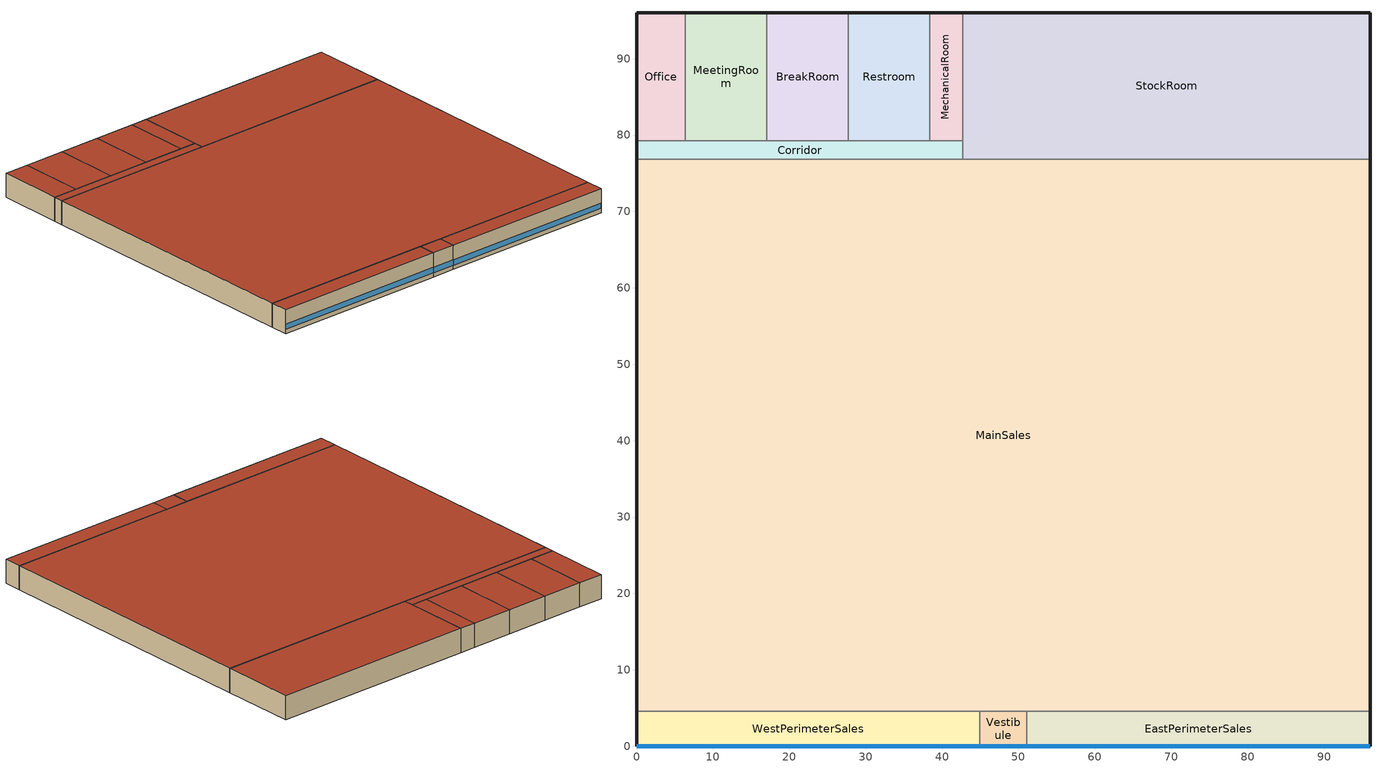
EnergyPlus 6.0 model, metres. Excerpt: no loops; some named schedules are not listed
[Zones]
Office
 floor ground (Unheated - 8in Slab with Carpet_Ext-slab): 6.4,96.01 6.4,79.25 0,79.25 0,96.01 z0
 wall outside (Mass_R-5.7 ci_Ext-wall): 6.4,96.01 0,96.01 0,79.25 z0:6.1
 wall to MeetingRoom (Standard_Int-Wall): 6.4,79.25 6.4,96.01 z0:6.1
 wall to Corridor (Standard_Int-Wall): 0,79.25 6.4,79.25 z0:6.1
 roof outside (IEAD_R-15 ci_Roof): 6.4,79.25 6.4,96.01 0,96.01 0,79.25 z6.1
BreakRoom
 floor ground (Unheated - 8in Slab with Carpet_Ext-slab): 27.74,96.01 27.74,79.25 17.07,79.25 17.07,96.01 z0
 wall outside (Mass_R-5.7 ci_Ext-wall): 27.74,96.01 17.07,96.01 z0:6.1
 wall to Corridor (Standard_Int-Wall): 17.07,79.25 27.74,79.25 z0:6.1
 wall to MeetingRoom (Standard_Int-Wall): 17.07,96.01 17.07,79.25 z0:6.1
 wall to Restroom (Standard_Int-Wall): 27.74,79.25 27.74,96.01 z0:6.1
 roof outside (IEAD_R-15 ci_Roof): 27.74,79.25 27.74,96.01 17.07,96.01 17.07,79.25 z6.1
WestPerimeterSales
 floor ground (Unheated - 8in Slab with Carpet_Ext-slab): 44.96,4.57 44.96,0 0,0 0,4.57 z0
 wall outside (Mass_R-5.7 ci_Ext-wall): 0,4.57 0,0 44.96,0 z0:6.1
 wall to MainSales (Standard_Int-Wall): 44.96,4.57 0,4.57 z0:6.1
 wall to Vestibule (Standard_Int-Wall): 44.96,0 44.96,4.57 z0:6.1
 window (std_window_UValue_3.237_SHGC_0.39_VT_0.495): 0.05,0 44.91,0 z1.1:2.45
 roof outside (IEAD_R-15 ci_Roof): 44.96,0 44.96,4.57 0,4.57 0,0 z6.1
Corridor
 floor ground (Unheated - 8in Slab with Carpet_Ext-slab): 42.67,79.25 42.67,76.81 0,76.81 0,79.25 z0
 wall outside (Mass_R-5.7 ci_Ext-wall): 0,79.25 0,76.81 z0:6.1
 wall to StockRoom (Standard_Int-Wall): 42.67,76.81 42.67,79.25 z0:6.1
 wall to MainSales (Standard_Int-Wall): 0,76.81 42.67,76.81 z0:6.1
 wall to MeetingRoom (Standard_Int-Wall): 17.07,79.25 6.4,79.25 z0:6.1
 wall to Restroom (Standard_Int-Wall): 38.4,79.25 27.74,79.25 z0:6.1
 wall to MechanicalRoom (Standard_Int-Wall): 42.67,79.25 38.4,79.25 z0:6.1
 roof outside (IEAD_R-15 ci_Roof): 42.67,76.81 42.67,79.25 0,79.25 0,76.81 z6.1
EastPerimeterSales
 floor ground (Unheated - 8in Slab with Carpet_Ext-slab): 96.01,4.57 96.01,0 51.05,0 51.05,4.57 z0
 wall outside (Mass_R-5.7 ci_Ext-wall): 51.05,0 96.01,0 96.01,4.57 z0:6.1
 wall to MainSales (Standard_Int-Wall): 96.01,4.57 51.05,4.57 z0:6.1
 wall to Vestibule (Standard_Int-Wall): 51.05,4.57 51.05,0 z0:6.1
 window (std_window_UValue_3.237_SHGC_0.39_VT_0.495): 51.1,0 95.96,0 z1.1:2.45
 roof outside (IEAD_R-15 ci_Roof): 96.01,0 96.01,4.57 51.05,4.57 51.05,0 z6.1
Vestibule
 floor ground (Unheated - 8in Slab with Carpet_Ext-slab): 51.05,4.57 51.05,0 44.96,0 44.96,4.57 z0
 wall outside (Mass_R-5.7 ci_Ext-wall): 44.96,0 51.05,0 z0:6.1
 wall to MainSales (Standard_Int-Wall): 51.05,4.57 44.96,4.57 z0:6.1
 window (std_window_UValue_3.237_SHGC_0.39_VT_0.495): 45.01,0 51,0 z1.1:2.45
 roof outside (IEAD_R-15 ci_Roof): 51.05,0 51.05,4.57 44.96,4.57 44.96,0 z6.1
StockRoom
 floor ground (Unheated - 8in Slab with Carpet_Ext-slab): 96.01,96.01 96.01,76.81 42.67,76.81 42.67,96.01 z0
 wall outside (Mass_R-5.7 ci_Ext-wall): 96.01,76.81 96.01,96.01 42.67,96.01 z0:6.1
 wall to MechanicalRoom (Standard_Int-Wall): 42.67,96.01 42.67,79.25 z0:6.1
 wall to MainSales (Standard_Int-Wall): 42.67,76.81 96.01,76.81 z0:6.1
 roof outside (IEAD_R-15 ci_Roof): 96.01,76.81 96.01,96.01 42.67,96.01 42.67,76.81 z6.1
MainSales
 floor ground (Unheated - 8in Slab with Carpet_Ext-slab): 96.01,76.81 96.01,4.57 0,4.57 0,76.81 z0
 wall outside (Mass_R-5.7 ci_Ext-wall): 96.01,4.57 96.01,76.81 / 0,76.81 0,4.57 z0:6.1
 roof outside (IEAD_R-15 ci_Roof): 96.01,4.57 96.01,76.81 0,76.81 0,4.57 z6.1
MeetingRoom
 floor ground (Unheated - 8in Slab with Carpet_Ext-slab): 17.07,96.01 17.07,79.25 6.4,79.25 6.4,96.01 z0
 wall outside (Mass_R-5.7 ci_Ext-wall): 17.07,96.01 6.4,96.01 z0:6.1
 roof outside (IEAD_R-15 ci_Roof): 17.07,79.25 17.07,96.01 6.4,96.01 6.4,79.25 z6.1
Restroom
 floor ground (Unheated - 8in Slab with Carpet_Ext-slab): 38.4,96.01 38.4,79.25 27.74,79.25 27.74,96.01 z0
 wall outside (Mass_R-5.7 ci_Ext-wall): 38.4,96.01 27.74,96.01 z0:6.1
 wall to MechanicalRoom (Standard_Int-Wall): 38.4,79.25 38.4,96.01 z0:6.1
 roof outside (IEAD_R-15 ci_Roof): 38.4,79.25 38.4,96.01 27.74,96.01 27.74,79.25 z6.1
MechanicalRoom
 floor ground (Unheated - 8in Slab with Carpet_Ext-slab): 42.67,96.01 42.67,79.25 38.4,79.25 38.4,96.01 z0
 wall outside (Mass_R-5.7 ci_Ext-wall): 42.67,96.01 38.4,96.01 z0:6.1
 roof outside (IEAD_R-15 ci_Roof): 42.67,79.25 42.67,96.01 38.4,96.01 38.4,79.25 z6.1
[Building]
Retail_100k_Baseline: North Axis=0; Terrain=City; Loads Convergence Tolerance Value=0.04; Temperature Convergence Tolerance Value=0.2; Solar Distribution=FullExterior; Maximum Number of Warmup Days=25
[Site:Location]
USA MD-BALTIMORE: Latitude {deg}=39.17; Longitude {deg}=-76.67; Time Zone {hr}=-5; Elevation {m}=47
[Site:GroundTemperature:BuildingSurface]
19.713, 19.665, 19.706, 19.745, 20.486, 22.11, 22.459, 22.554, 22.169, 20.607, 20.047, 19.805
[Site:WaterMainsTemperature]
Calculation Method=CORRELATION; Annual Average Outdoor Air Temperature {C}=12.56; Maximum Difference In Monthly Average Outdoor Air Temperatures {deltaC}=25.2
[SizingPeriod:DesignDay] Barometric Pressure {Pa}=100762; Rain {0-no,1-yes}=0; Snow on ground {0-no,1-yes}=0; Day of Month=21; Daylight Savings Time Indicator=0; Humidity Indicating Type=WetBulb
Name | Maximum Dry-Bulb Temperature {C} | Daily Temp Range {C} | Humidity Indicating Conditions at Maximum Dry-Bulb | Wind Speed {m/s} design conditions vs. traditional 6.71 m/s (15 mph) | Wind Direction {Degrees; N=0, S=180} | Clearness {0.0 to 1.1} | Month | Day Type | Wind Speed {m/s} design conditions vs. traditional 3.35 m/s (7mph)
BALTIMORE Ann Htg 99.6% Condns DB | -11 | 0 | -11 | 3.9 | 270 | 0 | 1 | WinterDesignDay
BALTIMORE Ann Clg .4% Condns DB=>MWB | 34.2 | 10.4 | 23.9 |  | 280 | 1 | 7 | SummerDesignDay | 4.7
BALTIMORE Ann Clg .4% Condns WB=>MDB | 31.3 | 10.4 | 25.6 |  | 280 | 1 | 7 | SummerDesignDay | 4.7
[WindowMaterial:Glazing] Optical Data Type=SpectralAverage; Thickness=0.003; Infrared Transmittance at Normal Incidence=0; Front Side Infrared Hemispherical Emissivity=0.9; Back Side Infrared Hemispherical Emissivity=0.9; Dirt Correction Factor for Solar and Visible Transmittance=1; Solar Diffusing=No
Name | Solar Transmittance at Normal Incidence | Front Side Solar Reflectance at Normal Incidence | Back Side Solar Reflectance at Normal Incidence | Visible Transmittance at Normal Incidence | Front Side Visible Reflectance at Normal Incidence | Back Side Visible Reflectance at Normal Incidence | Conductivity
Theoretical Glass [131] | 0.3832 | 0.5668 | 0.5668 | 0.495 | 0.455 | 0.455 | 0.0199
Theoretical Glass [132] | 0.4826 | 0.4674 | 0.4674 | 0.6216 | 0.3284 | 0.3284 | 0.0199
Theoretical Glass [146] | 0.4818 | 0.4682 | 0.4682 | 0.6216 | 0.3284 | 0.3284 | 0.0303
[Material]
Name | Roughness | Thickness | Conductivity | Density | Specific Heat | Thermal Absorptance | Solar Absorptance | Visible Absorptance | Thickness {m} | Conductivity {W/m-K} | Density {kg/m3} | Specific Heat {J/kg-K}
Roof Membrane | VeryRough | 0.0095 | 0.16 | 1121.29 | 1460 | 0.9 | 0.7 | 0.7
Roof Insulation | MediumRough | 0.125 | 0.049 | 265 | 836.8 | 0.9 | 0.7 | 0.7
Metal Decking | MediumSmooth | 0.0015 | 45.006 | 7680 | 418.4 | 0.9 | 0.7 | 0.3
GP01 1/2 GYPSUM | Smooth | 0.0127 | 0.16 | 800 | 1090 | 0.9 | 0.7 | 0.5
1IN Stucco | Smooth | 0.0253 | 0.6918 | 1858 | 837 | 0.9 | 0.92 | 0.92
8IN Concrete HW | MediumRough | 0.2033 | 1.7296 | 2243 | 837 | 0.9 | 0.65 | 0.65
Wall Insulation [4] | MediumRough | 0.0339 | 0.0432 | 91 | 837 | 0.9 | 0.5 | 0.5
1/2IN Gypsum | Smooth | 0.0127 | 0.16 | 784.9 | 830 | 0.9 | 0.92 | 0.92
MAT-CC05 8 HW CONCRETE | Rough | 0.2032 | 1.311 | 2240 | 836.8 | 0.9 | 0.7 | 0.7
Floor Insulation [1] | MediumRough | 0.0464 | 0.045 | 265 | 836.8 | 0.9 | 0.7 | 0.7
METAL Door Medium 18Ga_1; METAL Door Medium 18Ga_2 | Smooth | 0.0013 | 45.3149 | 7833.03 | 502.08 | 0.8 | 0.5 | 0.5
Std Wood 6inch | MediumSmooth |  |  |  |  | 0.9 | 0.7 | 0.7 | 0.15 | 0.12 | 540 | 1210
Std AC02 | MediumSmooth |  |  |  |  | 0.9 | 0.7 | 0.2 | 0.0127 | 0.057 | 288 | 1339
Std MAT-CC05 4  MW CONCRETE | Rough |  |  |  |  | 0.9 | 0.7 | 0.2 | 0.1 | 0.858 | 1968 | 836.8
Std PW05 | MediumSmooth |  |  |  |  | 0.9 | 0.78 | 0.78 | 0.0191 | 0.115 | 545 | 1213
Std Steel_Brown_Regular | Smooth |  |  |  |  | 0.9 | 0.92 | 0.92 | 0.0015 | 44.9696 | 7689 | 418
[Material:NoMass]
Name | Roughness | Thermal Resistance {(m2-K)/W} | Thermal Absorptance | Solar Absorptance | Visible Absorptance | Thermal Resistance {m2-K/W}
CP02 CARPET PAD | VeryRough | 0.2165 | 0.9 | 0.7 | 0.8
AIR | Smooth | 0.2515 | 0.8 | 0.5 | 0.5
AIR [1] | Smooth | 0.1214 | 0.8 | 0.5 | 0.5
Std CP02 CARPET PAD | VeryRough |  | 0.9 | 0.7 | 0.8 | 0.21648
MAT-AIR-WALL | Rough |  | 0.9 | 0.7 |  | 0.207949
Std Opaque Door panel_con; Std Opaque Door panel_semi | MediumRough |  | 0.9 | 0.7 | 0.7 | 0.12327
Std Overhead Door Panel | MediumRough |  | 0.9 | 0.7 | 0.7 | 0.255345
[Construction]
InteriorFurnishings: Std Wood 6inch
INT-FLOOR-UNDERSIDE: Std CP02 CARPET PAD, Std MAT-CC05 4  MW CONCRETE
INT-FLOOR-SLAB: Std MAT-CC05 4  MW CONCRETE
DropCeiling: Std AC02
Sloped_Metal_Roof: Std Steel_Brown_Regular, Std PW05
Gable_Wall: Std PW05
AIR-WALL: MAT-AIR-WALL
Std Swinging Door_con: Std Opaque Door panel_con
Std Swinging Door_semi: Std Opaque Door panel_semi
Std Overhead Door: Std Overhead Door Panel
std_window_UValue_3.237_SHGC_0.39_VT_0.495; std_window_UValue_3.237_SHGC_0.39_VT_0.495_east; std_window_UValue_3.237_SHGC_0.39_VT_0.495_west: Theoretical Glass [131]
std_window_UValue_3.237_SHGC_0.49_VT_0.622: Theoretical Glass [132]
std_window_UValue_3.919_SHGC_0.49_VT_0.622: Theoretical Glass [146]
IEAD_R-15 ci_Roof: Roof Membrane, Roof Insulation, Metal Decking
Standard_Int-Wall: GP01 1/2 GYPSUM, GP01 1/2 GYPSUM
Mass_R-5.7 ci_Ext-wall: 1IN Stucco, 8IN Concrete HW, Wall Insulation [4], 1/2IN Gypsum
Unheated - 8in Slab with Carpet_Ext-slab: MAT-CC05 8 HW CONCRETE, CP02 CARPET PAD
Mass_R-6.3 ci_ExposedFloor: Floor Insulation [1], MAT-CC05 8 HW CONCRETE, CP02 CARPET PAD
Swinging_NR_door: METAL Door Medium 18Ga_1, AIR, METAL Door Medium 18Ga_2
Non-Swinging_NR_door: METAL Door Medium 18Ga_1, AIR [1], METAL Door Medium 18Ga_2
[ComponentCost:LineItem] Line Item Type=Construction
Name | Item | Cost per Area {$/m2} | Cost per Area
Interior Furnishings | InteriorFurnishings | 1
Interior Floor | INT-FLOOR-UNDERSIDE | 15
Interior Floor Slab | INT-FLOOR-SLAB | 35
Drop Ceiling | DropCeiling | 10
Sloped Metal Roof | Sloped_Metal_Roof | 1
Gable Wall | Gable_Wall | 1
Air Wall | AIR-WALL | 1
Swinging Door Conditioned | Std Swinging Door_con | 1
Swinging Door Semi-conditioned | Std Swinging Door_semi | 1
Overhead Door | Std Overhead Door | 1
south:std_window_UValue_3.237_SHGC_0.39_VT_0.495 | std_window_UValue_3.237_SHGC_0.39_VT_0.495 |  | 215.97
east:std_window_UValue_3.237_SHGC_0.39_VT_0.495_east | std_window_UValue_3.237_SHGC_0.39_VT_0.495_east |  | 215.97
north:std_window_UValue_3.237_SHGC_0.49_VT_0.622 | std_window_UValue_3.237_SHGC_0.49_VT_0.622 |  | 209.729
west:std_window_UValue_3.237_SHGC_0.39_VT_0.495_west | std_window_UValue_3.237_SHGC_0.39_VT_0.495_west |  | 215.97
SkylightConst:std_window_UValue_3.919_SHGC_0.49_VT_0.622 | std_window_UValue_3.919_SHGC_0.49_VT_0.622 |  | 215.97
roofs:IEAD_R-15 ci_Roof | IEAD_R-15 ci_Roof |  | 34.3904
int-walls:Standard_Int-Wall | Standard_Int-Wall |  | 1
ext-walls:Mass_R-5.7 ci_Ext-wall | Mass_R-5.7 ci_Ext-wall |  | 41.1612
ext-slab:Unheated - 8in Slab with Carpet_Ext-slab | Unheated - 8in Slab with Carpet_Ext-slab |  | 24.86
exposed-floor:Mass_R-6.3 ci_ExposedFloor | Mass_R-6.3 ci_ExposedFloor |  | 32.9966
door:Swinging_NR_door | Swinging_NR_door |  | 1
non-swinging-door:Non-Swinging_NR_door | Non-Swinging_NR_door |  | 1
[Zone] Type=1; Multiplier=1; Ceiling Height=AutoCalculate; Part of Total Floor Area=Yes
Name | Volume
Office | 654.1192
BreakRoom; MeetingRoom; Restroom | 1090.2
WestPerimeterSales; EastPerimeterSales | 1253.02
Corridor | 634.2974
Vestibule | 169.9011
StockRoom | 6243.86
MainSales | 42279.9
MechanicalRoom | 436.0794
[InternalMass] Construction=InteriorFurnishings
Name | Zone | Surface Area
Office Internal Mass | Office | 214.606
BreakRoom Internal Mass | BreakRoom | 357.6767
WestPerimeterSales Internal Mass | WestPerimeterSales | 411.096
Corridor Internal Mass | Corridor | 208.1028
EastPerimeterSales Internal Mass | EastPerimeterSales | 411.096
Vestibule Internal Mass | Vestibule | 55.7418
StockRoom Internal Mass | StockRoom | 2048.51
MainSales Internal Mass | MainSales | 13871.4
MeetingRoom Internal Mass | MeetingRoom | 357.6767
Restroom Internal Mass | Restroom | 357.6767
MechanicalRoom Internal Mass | MechanicalRoom | 143.0707
[ZoneInfiltration:DesignFlowRate] Schedule=INFIL_SCH; Design Volume Flow Rate Calculation Method=Flow/ExteriorWallArea; Flow per Exterior Surface Area {m3/s/m2}=0.000302; Constant Term Coefficient=1; Temperature Term Coefficient=0; Velocity Term Coefficient=0; Velocity Squared Term Coefficient=0
Name | Zone
Office_Infiltration | Office
BreakRoom_Infiltration | BreakRoom
WestPerimeterSales_Infiltration | WestPerimeterSales
Corridor_Infiltration | Corridor
EastPerimeterSales_Infiltration | EastPerimeterSales
Vestibule_Infiltration | Vestibule
StockRoom_Infiltration | StockRoom
MainSales_Infiltration | MainSales
MeetingRoom_Infiltration | MeetingRoom
Restroom_Infiltration | Restroom
MechanicalRoom_Infiltration | MechanicalRoom
[People] Schedule=BLDG_OCC_SCH; Number of People Calculation Method=People; Fraction Radiant=0.3; User Specified Sensible Fraction=AUTOCALCULATE; Activity Level Schedule=ACTIVITY_SCH; Carbon Dioxide Generation Rate {m3/s-W}=3.82E-8; Enable ASHRAE 55 Comfort Warnings=No; MRT Calculation=ZoneAveraged; Work Efficiency Schedule=WORK_EFF_SCH; Clothing Schedule=CLOTHING_SCH; Air Velocity Schedule=AIR_VELO_SCH; Thermal Comfort Report=FANGER
Name | Zone | Number of People
Office People | Office | 5.7729
BreakRoom People | BreakRoom | 134.7547
WestPerimeterSales People | WestPerimeterSales | 13.2784
EastPerimeterSales People | EastPerimeterSales | 13.2784
Vestibule People | Vestibule | 1.8005
StockRoom People | StockRoom | 36.6684
MainSales People | MainSales | 448.0447
MeetingRoom People | MeetingRoom | 96.2508
Restroom People | Restroom | 11.553
[Lights] Schedule=BLDG_LIGHT_SCH; Design Level Calculation Method=LightingLevel; Return Air Fraction=0; Fraction Visible=0.2; Fraction Replaceable=1; Return Air Fraction is Calculated from Plenum Temperature=No
Name | Zone | Design Level {W} | Fraction Radiant
Office_Lights | Office | 1270.47 | 0.37
BreakRoom_Lights | BreakRoom | 1559.47 | 0.37
WestPerimeterSales_Lights | WestPerimeterSales | 7412.06 | 0.42
Corridor_Lights | Corridor | 559.7966 | 0.37
EastPerimeterSales_Lights | EastPerimeterSales | 7412.06 | 0.42
Vestibule_Lights | Vestibule | 149.9455 | 0.37
StockRoom_Lights | StockRoom | 8818.84 | 0.42
MainSales_Lights | MainSales | 250100 | 0.42
MeetingRoom_Lights | MeetingRoom | 2251.57 | 0.37
Restroom_Lights | Restroom | 1732.94 | 0.37
MechanicalRoom_Lights | MechanicalRoom | 1155.3 | 0.37
[ElectricEquipment] Schedule=BLDG_EQUIP_SCH; Design Level Calculation Method=EquipmentLevel; Fraction Latent=0; Fraction Radiant=0.5; Fraction Lost=0
Name | Zone | Design Level {W}
Office_PlugMisc_Equip | Office | 865.9353
BreakRoom_PlugMisc_Equip | BreakRoom | 5005.69
WestPerimeterSales_PlugMisc_Equip | WestPerimeterSales | 885.9118
EastPerimeterSales_PlugMisc_Equip | EastPerimeterSales | 885.9118
StockRoom_PlugMisc_Equip | StockRoom | 8265.75
MainSales_PlugMisc_Equip | MainSales | 29892.8
MeetingRoom_PlugMisc_Equip | MeetingRoom | 1443.23
Restroom_PlugMisc_Equip | Restroom | 193.1454
[Exterior:Lights]
Exterior Facade Lighting: Schedule=ALWAYS_ON; Design Level=37209.4; Control Option=AstronomicalClock
[UtilityCost:Tariff]
Name | Output Meter | Conversion Factor Choice | Time of Use Period Schedule | Season Schedule | Demand Window Length | Monthly Charge or Variable | Group
VirginiaElec_GS-3LargeOnPeak | ElectricityNet:Facility | kWh | VirginiaElectTOUSched | VirginiaElectSeasonSched | HalfHour | 119.8 | Comm Elect
VirginiaElec_GS-2MediumDemand; VirginiaElec_GS-1SmallGenServ | ElectricityNet:Facility | kWh |  | VirginiaElectSeasonSched | HalfHour | 11.47 | Comm Elect
VA_EIAMonthlyRateGas | Gas:Facility | MCF |  |  |  | 0 | Comm Gas
[UtilityCost:Charge:Simple]
Name | Charge Variable | Tariff | Source Variable | Season | Category Variable | Cost per Unit Value or Variable
 | AnnualOn-PeakEnergyCharge | VirginiaElec_GS-3LargeOnPeak | PeakEnergy | Annual | EnergyCharges | 0.004
 | AnnualOffPeakEnergyCharge | VirginiaElec_GS-3LargeOnPeak | OffPeakEnergy | Annual | EnergyCharges | 0.0027
 | AnnualAllDayAEnergyCharge | VirginiaElec_GS-3LargeOnPeak | totalEnergy | Annual | EnergyCharges | 0.0176
 | AnnualAllDayBEnergyCharge | VirginiaElec_GS-3LargeOnPeak | totalEnergy | Annual | EnergyCharges | 0.0014
 | AnnualDistributionDemandCharge | VirginiaElec_GS-3LargeOnPeak | totalDemand | Annual | DemandCharges | 2.12
 | OnPeakElectSuppyDemandCharge | VirginiaElec_GS-3LargeOnPeak | peakDemand | Annual | DemandCharges | 12.154
 | AnnualElecSupplyAdjDemandCharge | VirginiaElec_GS-3LargeOnPeak | totalDemand | Annual | DemandCharges | -0.64
 | taxofsixPercent | VirginiaElec_GS-3LargeOnPeak | SubTotal | Annual | Taxes | 0.06
 | AnnualFuelRiderAEnergyCharge | VirginiaElec_GS-2MediumDemand | totalEnergy | Annual | EnergyCharges | 0.0176
 | AnnualFuelRiderBEnergyCharge | VirginiaElec_GS-2MediumDemand | totalEnergy | Annual | EnergyCharges | 0.0014
 | AnnualDistributionDemandCharge | VirginiaElec_GS-2MediumDemand | totalDemand | Annual | DemandCharges | 3.387
 | SummerDistributionDemandCharge | VirginiaElec_GS-2MediumDemand | totalDemand | Summer | DemandCharges | 2.844
 | WinterDistributionDemandCharge | VirginiaElec_GS-2MediumDemand | totalDemand | Winter | DemandCharges | 1.406
 | taxofsixPercent | VirginiaElec_GS-2MediumDemand | SubTotal | Annual | Taxes | 0.06
 | AnnualFuelRiderAEnergyCharge | VirginiaElec_GS-1SmallGenServ | totalEnergy | Annual | EnergyCharges | 0.0176
 | AnnualFuelRiderBEnergyCharge | VirginiaElec_GS-1SmallGenServ | totalEnergy | Annual | EnergyCharges | 0.0014
 | taxofsixPercent | VirginiaElec_GS-1SmallGenServ | SubTotal | Annual | Taxes | 0.06
 | MonthlyRateGasCharge | VA_EIAMonthlyRateGas | totalEnergy | Annual | EnergyCharges | VA_MonthlyGasRates
 | TaxofSixPercent | VA_EIAMonthlyRateGas | SubTotal | Annual | Taxes | 0.06
[UtilityCost:Qualify] Variable=TotalDemand; Season=Annual; Threshold Test=Count
Name | Tariff | Qualify Type | Threshold Value or Variable | Number of Months
MinDemand500kw | VirginiaElec_GS-3LargeOnPeak | Minimum | 500 | 12
MaxDemand500kw | VirginiaElec_GS-2MediumDemand | Maximum | 500 | 1
MinDemand30kw | VirginiaElec_GS-2MediumDemand | Minimum | 30 | 12
MaxDemand30kw | VirginiaElec_GS-1SmallGenServ | Maximum | 30 | 1
[UtilityCost:Charge:Block] Source Variable=TotalEnergy; Category Variable=EnergyCharges
Name | Charge Variable | Tariff | Season | Block Size Multiplier Value or Variable | Block Size 1 Value or Variable | Block 1 Cost per Unit Value or Variable | Block Size 2 Value or Variable | Block 2 Cost per Unit Value or Variable | Block Size 3 Value or Variable | Block 3 Cost per Unit Value or Variable | Block Size 4 Value or Variable | Block 4 Cost per Unit Value or Variable
 | AnnualEnergycharge | VirginiaElec_GS-2MediumDemand | Annual | TotalDemand | 150 | 0.0462 | 300 | 0.0259 | 450 | 0.0112 | remaining | 0.0027
 | SummerEnergycharge | VirginiaElec_GS-1SmallGenServ | Summer |  | 1400 | 0.0574 | remaining | 0.0629
 | WinterEnergycharge | VirginiaElec_GS-1SmallGenServ | Winter |  | 1400 | 0.0574 | remaining | 0.0369
[UtilityCost:Variable]
VA_MonthlyGasRates: Tariff=VA_EIAMonthlyRateGas; Variable Type=Currency; January Value=9.65; February Value=9.96; March Value=9.37; April Value=9.78; May Value=10.23; June Value=10.87; July Value=11.06; August Value=11.03; September Value=10.82; October Value=10.61; November Value=9.25; December Value=9.22
[Schedule:Compact]
Infil_Sch: Fraction, Through: 12/31, For: Weekdays Saturday, Until: 06:00, 1, Until: 24:00, 0.5, For: Sunday, Until: 06:00, 1, Until: 22:00, 0.5, Until: 24:00, 1, For: SummerDesignDay, Until: 06:00, 1, Until: 24:00, 0.5, For: WinterDesignDay, Until: 06:00, 1, Until: 24:00, 0.5, For: AllOtherDays, Until: 24:00, 1
